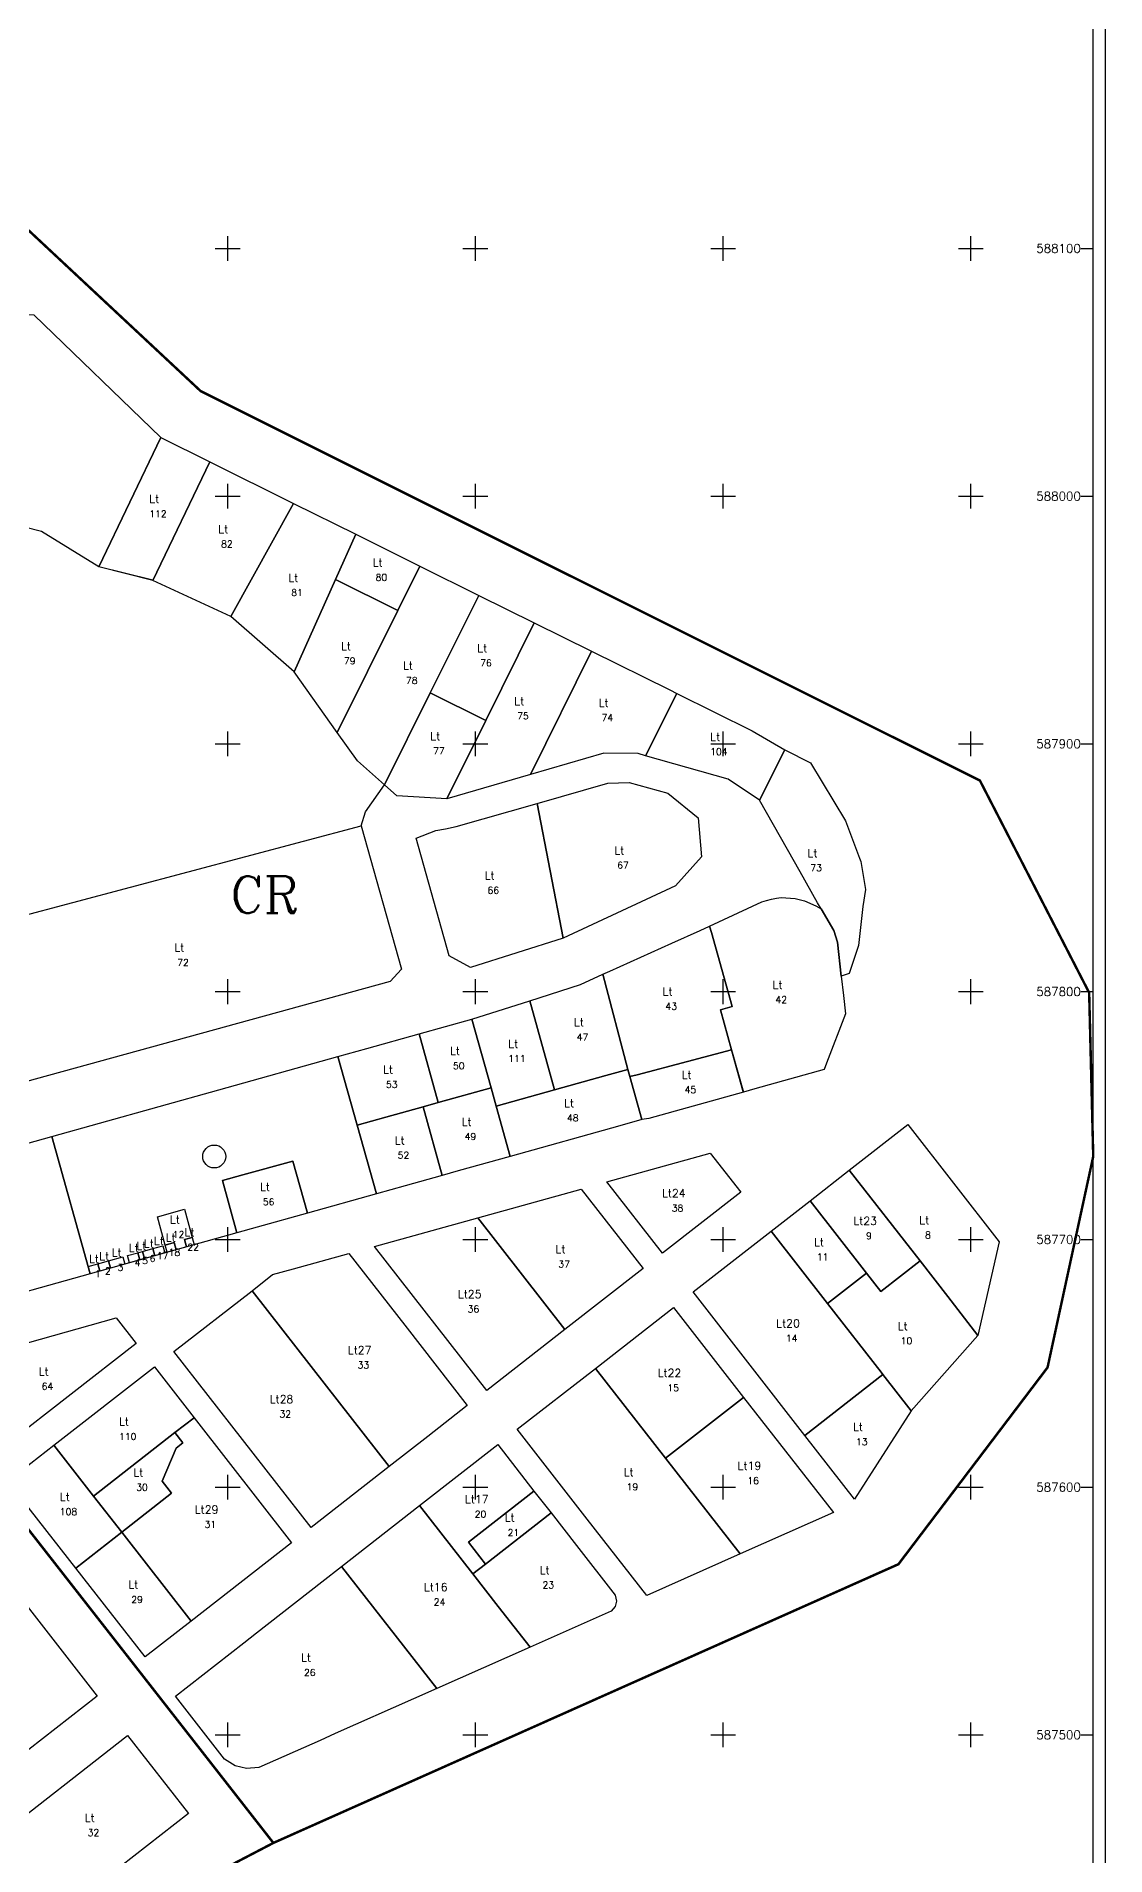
# Model space of a CAD drawing. Extents: x 385562 to 387872, y 587050 to 590157.
# Drawn here: x 387423 to 387854, y 587451 to 588186 of the extents above; entities that cross this region are included whole.
import ezdxf
from ezdxf.enums import TextEntityAlignment as Align

# ---------------------------------------------------------------- set-up
doc = ezdxf.new("R2010")
doc.units = 0
doc.header["$MEASUREMENT"] = 0
for name, color, linetype in [('cartouche', 7, 'CONTINUOUS'), ('croisillon', 7, 'CONTINUOUS'), ('IL', 70, 'CONTINUOUS'), ('ILOT', 70, 'CONTINUOUS'), ('L', 10, 'CONTINUOUS'), ('LOT', 10, 'CONTINUOUS'), ('LS', 7, 'CONTINUOUS'), ('PARCELLE', 160, 'CONTINUOUS'), ('SECTION', 7, 'CONTINUOUS')]:
    doc.layers.add(name, color=color, linetype=linetype)
doc.styles.add('ROMANC', font='romanc.shx', dxfattribs={"height": 10})

msp = doc.modelspace()

# ---------------------------------------------------------------- linework, layer by layer
at = {"layer": 'cartouche'}
for points in [[(385604.73, 587049.5), (387854.45, 587049.5), (387854.45, 590144.27), (385604.73, 590144.27)], [(385609.73, 587054.5), (387849.45, 587054.5), (387849.45, 590139.27), (385609.73, 590139.27)]]:
    msp.add_lwpolyline(points, close=True, dxfattribs=at)
at = {"layer": 'croisillon'}
for p, q in [((387495, 588100), (387505, 588100)), ((387500, 588095), (387500, 588105)), ((387595, 588100), (387605, 588100)), ((387600, 588095), (387600, 588105)), ((387695, 588100), (387705, 588100)), ((387700, 588095), (387700, 588105)), ((387795, 588100), (387805, 588100)), ((387800, 588095), (387800, 588105)), ((387844.45, 588100), (387849.45, 588100)), ((387500, 587995), (387500, 588005)), ((387600, 587995), (387600, 588005)), ((387700, 587995), (387700, 588005)), ((387800, 587995), (387800, 588005)), ((387495, 588000), (387505, 588000)), ((387595, 588000), (387605, 588000)), ((387695, 588000), (387705, 588000)), ((387795, 588000), (387805, 588000)), ((387844.45, 588000), (387849.45, 588000)), ((387500, 587895), (387500, 587905)), ((387600, 587895), (387600, 587905)), ((387700, 587895), (387700, 587905)), ((387800, 587895), (387800, 587905)), ((387495, 587900), (387505, 587900)), ((387595, 587900), (387605, 587900)), ((387695, 587900), (387705, 587900)), ((387795, 587900), (387805, 587900)), ((387844.45, 587900), (387849.45, 587900)), ((387495, 587800), (387505, 587800)), ((387500, 587795), (387500, 587805)), ((387595, 587800), (387605, 587800)), ((387600, 587795), (387600, 587805)), ((387695, 587800), (387705, 587800)), ((387700, 587795), (387700, 587805)), ((387795, 587800), (387805, 587800)), ((387800, 587795), (387800, 587805)), ((387844.45, 587800), (387849.45, 587800)), ((387500, 587695), (387500, 587705)), ((387600, 587695), (387600, 587705)), ((387700, 587695), (387700, 587705)), ((387800, 587695), (387800, 587705)), ((387495, 587700), (387505, 587700)), ((387595, 587700), (387605, 587700)), ((387695, 587700), (387705, 587700)), ((387795, 587700), (387805, 587700)), ((387844.45, 587700), (387849.45, 587700)), ((387495, 587600), (387505, 587600)), ((387500, 587595), (387500, 587605)), ((387595, 587600), (387605, 587600)), ((387600, 587595), (387600, 587605)), ((387695, 587600), (387705, 587600)), ((387700, 587595), (387700, 587605)), ((387795, 587600), (387805, 587600)), ((387800, 587595), (387800, 587605)), ((387844.45, 587600), (387849.45, 587600)), ((387500, 587495), (387500, 587505)), ((387600, 587495), (387600, 587505)), ((387700, 587495), (387700, 587505)), ((387800, 587495), (387800, 587505)), ((387495, 587500), (387505, 587500)), ((387595, 587500), (387605, 587500)), ((387695, 587500), (387705, 587500)), ((387795, 587500), (387805, 587500)), ((387844.45, 587500), (387849.45, 587500))]:
    msp.add_line(p, q, dxfattribs=at)
at = {"layer": 'IL'}
msp.add_lwpolyline([(387429.043, 587741.538), (387448.304, 587746.924), (387496.46, 587760.385), (387544.492, 587773.798), (387552.303, 587746.129), (387560.09, 587718.43), (387532.171, 587710.659), (387526.297, 587731.638), (387506.067, 587726.007), (387497.91, 587723.743), (387503.722, 587702.686), (387463.789, 587691.511), (387444.526, 587686.131)], close=True, dxfattribs=at)
at = {"layer": 'ILOT'}
msp.add_circle((387494.5665, 587733.4645), 4.63, dxfattribs=at)
at = {"layer": 'L'}
for points in [[(387421.8, 588073.2), (387473.07, 588023.74), (387447.96, 587971.45), (387424.81, 587985.68), (387398.31, 587992.474), (387273.015, 587958.117), (387263.7, 587963.5), (387219.197, 588061.99), (387250.4, 588076.184), (387275.377, 588075.767), (387277.477, 588075.733), (387299.374, 588075.374), (387323.37, 588074.94), (387358.408, 588074.322), (387399.79, 588073.59)], [(387473.07, 588023.74), (387492.76, 588013.92), (387469.76, 587966.02), (387469.24, 587966.26), (387447.96, 587971.45)], [(387492.76, 588013.92), (387526.603, 587997.047), (387501.332, 587951.44), (387469.76, 587966.02)], [(387526.603, 587997.047), (387551.685, 587984.602), (387543.504, 587966.334), (387526.828, 587929.095), (387501.332, 587951.44)], [(387551.685, 587984.602), (387577.611, 587971.73), (387568.708, 587953.822), (387543.504, 587966.334)], [(387577.611, 587971.73), (387601.361, 587959.927), (387581.8, 587920.579), (387563.373, 587883.514), (387552.452, 587893.174), (387544.264, 587904.666), (387568.708, 587953.822)], [(387543.504, 587966.334), (387568.708, 587953.822), (387544.264, 587904.666), (387526.828, 587929.095)], [(387601.361, 587959.927), (387623.75, 587948.804), (387604.186, 587909.449), (387581.8, 587920.579)], [(387623.75, 587948.804), (387646.95, 587937.45), (387622.24, 587887.71), (387588.45, 587877.793), (387604.186, 587909.449)], [(387681.31, 587920.39), (387668.72, 587895.22), (387665.73, 587896.08), (387651.92, 587896.23), (387622.24, 587887.71), (387646.95, 587937.45), (387678.51, 587921.78)], [(387604.186, 587909.449), (387588.45, 587877.793), (387568.354, 587879.107), (387563.373, 587883.514), (387581.8, 587920.579)], [(387681.31, 587920.39), (387711.75, 587905.26), (387724.89, 587897.62), (387714.68, 587877.32), (387702.04, 587885.72), (387668.72, 587895.22)], [(387724.89, 587897.62), (387735.24, 587892.42), (387749.37, 587868.9), (387755.13, 587853.87), (387755.63, 587852.56), (387757.49, 587841.21), (387756.45, 587834.33), (387754.69, 587818.65), (387750.92, 587807.31), (387747.72, 587806.29), (387746.228, 587819.948), (387744.654, 587824.694), (387739.541, 587833.393), (387738.12, 587835.81), (387731.12, 587848.34), (387725.96, 587857.44), (387714.68, 587877.32)], [(387624.985, 587876.014), (387653.544, 587884.212), (387662.04, 587884.438), (387677.682, 587880.078), (387689.982, 587870.179), (387691.268, 587854.441), (387680.736, 587842.674), (387635.424, 587821.616)], [(387576.077, 587861.975), (387583.999, 587865.107), (387587.965, 587865.699), (387592.305, 587866.633), (387624.985, 587876.014), (387635.424, 587821.616), (387598.08, 587809.788), (387589.409, 587814.517)], [(387553.927, 587866.872), (387570.154, 587809.108), (387565.565, 587804.15), (387407.477, 587760.7), (387390.79, 587823.611)], [(387694.59, 587826.46), (387715.682, 587836.227), (387717.593, 587836.818), (387719.568, 587837.374), (387721.577, 587837.743), (387723.416, 587838.055), (387725.383, 587837.874), (387729.109, 587837.558), (387732.906, 587836.69), (387737.495, 587834.704), (387739.541, 587833.393), (387744.654, 587824.694), (387746.228, 587819.948), (387747.72, 587806.29), (387748.59, 587798.45), (387749.4, 587791.05), (387741.77, 587771.15), (387740.766, 587768.53), (387712.89, 587760.77), (387708.2, 587759.46), (387708.03, 587760.09), (387703.446, 587776.525), (387698.94, 587792.7), (387703.63, 587794.01), (387695.31, 587823.86)], [(387651.521, 587807), (387654.255, 587808.236), (387679.316, 587819.559), (387690.707, 587824.706), (387694.59, 587826.46), (387695.31, 587823.86), (387703.63, 587794.01), (387698.94, 587792.7), (387703.446, 587776.525), (387685.621, 587771.823), (387665.316, 587766.467), (387662.415, 587765.702), (387661.608, 587768.591)], [(387621.96, 587796.25), (387642.408, 587802.883), (387651.521, 587807), (387661.608, 587768.591), (387652.698, 587766.103), (387631.99, 587760.32)], [(387598.578, 587788.885), (387621.96, 587796.25), (387631.99, 587760.32), (387608.397, 587753.731), (387606.311, 587761.195)], [(387577.273, 587782.935), (387598.578, 587788.885), (387606.311, 587761.195), (387585.006, 587755.245)], [(387544.492, 587773.798), (387556.17, 587777.042), (387577.273, 587782.935), (387585.006, 587755.245), (387578.91, 587753.543), (387563.865, 587749.341), (387552.303, 587746.129)], [(387662.415, 587765.702), (387665.316, 587766.467), (387685.621, 587771.823), (387703.446, 587776.525), (387708.2, 587759.46), (387670.025, 587748.817), (387667.257, 587748.366)], [(387608.397, 587753.731), (387631.99, 587760.32), (387652.698, 587766.103), (387661.608, 587768.591), (387662.415, 587765.702), (387667.257, 587748.366), (387658.348, 587745.878), (387614.045, 587733.505)], [(387578.91, 587753.543), (387585.006, 587755.245), (387606.311, 587761.195), (387608.397, 587753.731), (387614.045, 587733.505), (387593.097, 587727.654), (387586.643, 587725.852)], [(387552.303, 587746.129), (387563.865, 587749.341), (387578.91, 587753.543), (387586.643, 587725.852), (387571.667, 587721.669), (387560.09, 587718.43)], [(387429.043, 587741.538), (387444.526, 587686.131), (387396.368, 587672.684), (387388.578, 587700.561), (387380.89, 587728.072)], [(387750.957, 587727.891), (387774.625, 587746.325), (387811.494, 587698.989), (387802.88, 587661.226), (387790.695, 587677.018), (387779.527, 587691.314)], [(387694.821, 587734.808), (387707.127, 587719.028), (387675.585, 587694.43), (387653.12, 587723.237)], [(387526.297, 587731.638), (387532.171, 587710.659), (387511.946, 587704.967), (387503.722, 587702.686), (387497.91, 587723.743), (387506.067, 587726.007)], [(387750.957, 587727.891), (387779.527, 587691.314), (387763.731, 587679.021), (387757.955, 587686.437), (387735.221, 587715.63)], [(387642.689, 587720.343), (387667.698, 587688.28), (387636.156, 587663.681), (387600.992, 587708.77)], [(387482.51, 587712.194), (387485.707, 587700.763), (387482.625, 587699.901), (387483.433, 587697.012), (387479.196, 587695.827), (387478.388, 587698.716), (387474.824, 587697.72), (387471.628, 587709.151)], [(387735.221, 587715.63), (387757.955, 587686.437), (387742.215, 587674.18), (387719.481, 587703.372)], [(387600.992, 587708.77), (387636.156, 587663.681), (387604.613, 587639.082), (387559.289, 587697.197)], [(387719.481, 587703.372), (387742.215, 587674.18), (387763.811, 587646.445), (387764.52, 587645.51), (387733.01, 587620.87), (387687.919, 587678.793)], [(387469.817, 587696.319), (387470.625, 587693.43), (387466.483, 587692.272), (387465.676, 587695.161)], [(387473.861, 587697.45), (387474.669, 587694.561), (387470.625, 587693.43), (387469.817, 587696.319)], [(387478.388, 587698.716), (387479.196, 587695.827), (387475.632, 587694.83), (387474.824, 587697.72)], [(387485.707, 587700.763), (387486.515, 587697.874), (387483.433, 587697.012), (387482.625, 587699.901)], [(387447.57, 587690.097), (387448.378, 587687.208), (387444.526, 587686.131), (387443.719, 587689.02)], [(387451.904, 587691.309), (387452.712, 587688.42), (387448.378, 587687.208), (387447.57, 587690.097)], [(387457.682, 587692.925), (387458.49, 587690.036), (387452.712, 587688.42), (387451.904, 587691.309)], [(387463.749, 587694.622), (387464.557, 587691.733), (387460.416, 587690.575), (387459.608, 587693.464)], [(387465.676, 587695.161), (387466.483, 587692.272), (387464.557, 587691.733), (387463.749, 587694.622)], [(387509.836, 587679.3), (387518.155, 587685.788), (387526.539, 587688.115), (387548.856, 587694.31), (387571.457, 587665.332), (387596.727, 587632.932), (387580.76, 587620.48), (387565.186, 587608.335), (387539.919, 587640.731)], [(387742.215, 587674.18), (387757.955, 587686.437), (387763.731, 587679.021), (387779.527, 587691.314), (387790.695, 587677.018), (387802.88, 587661.226), (387789.438, 587646.011), (387775.98, 587630.78), (387764.52, 587645.51), (387763.811, 587646.445)], [(387509.836, 587679.3), (387539.919, 587640.731), (387565.186, 587608.335), (387533.645, 587583.738), (387478.293, 587654.699)], [(387388.446, 587649.702), (387455.007, 587668.295), (387463.027, 587658.011), (387410.583, 587617.11), (387393.978, 587638.4)], [(387679.997, 587672.512), (387708.284, 587636.247), (387676.743, 587611.656), (387648.455, 587647.92)], [(387470.407, 587648.549), (387486.438, 587627.988), (387478.69, 587622.05), (387445.88, 587596.35), (387429.84, 587616.91)], [(387648.455, 587647.92), (387676.743, 587611.656), (387706.874, 587573.026), (387669.182, 587556.318), (387645.192, 587587.075), (387616.895, 587623.351)], [(387764.52, 587645.51), (387775.98, 587630.78), (387753.05, 587595.14), (387733.01, 587620.87)], [(387708.284, 587636.247), (387744.567, 587589.733), (387706.874, 587573.026), (387676.743, 587611.656)], [(387478.69, 587622.05), (387481.95, 587617.84), (387479.18, 587615.7), (387473.59, 587602.41), (387477.38, 587597.55), (387457.21, 587581.83), (387445.88, 587596.35)], [(387486.438, 587627.988), (387525.76, 587577.589), (387485.2, 587545.96), (387457.21, 587581.83), (387477.38, 587597.55), (387473.59, 587602.41), (387479.18, 587615.7), (387481.95, 587617.84), (387478.69, 587622.05)], [(387429.84, 587616.91), (387445.88, 587596.35), (387457.21, 587581.83), (387438.63, 587567.34), (387411.26, 587602.42)], [(387609.01, 587617.201), (387623.663, 587598.421), (387597.164, 587577.826), (387604.052, 587568.968), (387598.979, 587565.03), (387577.474, 587592.592)], [(387623.663, 587598.421), (387630.565, 587589.575), (387604.052, 587568.968), (387597.164, 587577.826)], [(387391.935, 587586.55), (387447.302, 587515.597), (387419.708, 587494.065), (387364.341, 587565.018)], [(387577.474, 587592.592), (387598.979, 587565.03), (387609.233, 587551.888), (387622.07, 587535.434), (387584.384, 587518.713), (387545.937, 587567.989)], [(387630.565, 587589.575), (387640.819, 587576.432), (387656.405, 587556.456), (387656.923, 587554.011), (387656.385, 587551.859), (387654.775, 587549.945), (387622.07, 587535.434), (387609.233, 587551.888), (387598.979, 587565.03), (387604.052, 587568.968)], [(387457.21, 587581.83), (387485.2, 587545.96), (387466.62, 587531.47), (387438.63, 587567.34)], [(387545.937, 587567.989), (387584.384, 587518.713), (387574.962, 587514.533), (387543.398, 587500.528), (387537.274, 587497.811), (387512.513, 587486.826), (387507.532, 587486.396), (387502.961, 587487.54), (387498.769, 587490.267), (387478.923, 587515.702), (387506.517, 587537.232), (387511.641, 587541.23), (387538.053, 587561.838)], [(387459.606, 587499.83), (387484.214, 587468.295), (387429.027, 587425.231), (387404.419, 587456.766)]]:
    msp.add_lwpolyline(points, close=True, dxfattribs=at)
msp.add_lwpolyline([(387390.79, 587823.611), (387553.927, 587866.872), (387555.608, 587872.529), (387563.373, 587883.514), (387552.452, 587893.174), (387544.264, 587904.666), (387526.828, 587929.095), (387501.332, 587951.44), (387469.76, 587966.02), (387447.96, 587971.45), (387424.81, 587985.68), (387398.31, 587992.474)], dxfattribs=at)
at = {"layer": 'LS', "const_width": 1}
for points in [[(387341.3, 588221.9), (387411.9, 588114.5), (387489.1, 588042.4), (387803.7, 587885.2), (387847.8, 587799.6), (387849.45, 587733.5), (387831, 587648.3), (387770.8, 587568.9), (387518.45, 587456.4), (387341.6, 587682.7), (387263.7, 587963.5), (387180.2, 588144.2), (387226.7, 588170.2), (387226, 588173.1), (387246.1, 588179.2)], [(387180.2, 588149.2), (387263.7, 587963.5), (387341.6, 587682.7), (387518.45, 587456.4), (387437.4, 587414.1), (387175, 587184.5), (387118.2, 587139.9), (387070.2, 587110.5), (387053.2, 587183.1), (387043.6, 587213), (386864.3, 587443.5), (386865.1, 587704.5), (386867.9, 588082.4), (387033.1, 588081)]]:
    msp.add_lwpolyline(points, close=True, dxfattribs=at)

# ---------------------------------------------------------------- texts
at = {"layer": 'croisillon', "style": 'ROMANC'}
for s, p in [('588100', (387844.45, 588100)), ('588000', (387844.45, 588000)), ('587900', (387844.45, 587900)), ('587800', (387844.45, 587800)), ('587700', (387844.45, 587700)), ('587600', (387844.45, 587600)), ('587500', (387844.45, 587500))]:
    msp.add_text(s, height=3.5, dxfattribs=at).set_placement(p, align=Align.MIDDLE_RIGHT)
at = {"layer": 'LOT', "style": 'ROMANC'}
for s, p in [('Lt', (387470.36, 587998.88)), ('Lt', (387498.1815, 587986.68)), ('Lt', (387560.5575, 587973.212)), ('Lt', (387526.5085, 587967.071)), ('Lt', (387547.768, 587939.5)), ('Lt', (387602.775, 587938.688)), ('Lt', (387572.8125, 587931.622)), ('Lt', (387617.7, 587917.2985)), ('Lt', (387651.775, 587916.58)), ('Lt', (387583.7795, 587903.186)), ('Lt', (387696.805, 587902.855)), ('Lt', (387658.1265, 587857.027)), ('Lt', (387736.085, 587855.955)), ('Lt', (387605.7505, 587846.901)), ('Lt', (387480.472, 587817.786)), ('Lt', (387677.5755, 587800.081)), ('Lt', (387721.995, 587802.7575)), ('Lt', (387641.784, 587787.66)), ('Lt', (387591.792, 587776.065)), ('Lt', (387615.284, 587778.9905)), ('Lt', (387564.749, 587768.532)), ('Lt', (387685.3075, 587766.4455)), ('Lt', (387637.827, 587755.048)), ('Lt', (387596.4775, 587747.5235)), ('Lt', (387569.473, 587739.9865)), ('Lt', (387515.0405, 587721.162)), ('Lt24', (387680.1235, 587718.619)), ('Lt', (387478.6675, 587708.0105)), ('Lt', (387484.57, 587702.8875)), ('Lt23', (387757.374, 587707.456)), ('Lt', (387781.2255, 587707.7755)), ('Lt', (387455.197, 587694.6725)), ('Lt', (387462.0825, 587696.5985)), ('Lt', (387465.116, 587697.447)), ('Lt', (387468.1505, 587698.2955)), ('Lt', (387472.243, 587699.44)), ('Lt', (387477.01, 587700.773)), ('Lt', (387634.345, 587696.012)), ('Lt', (387738.718, 587698.905)), ('Lt', (387446.0485, 587692.114)), ('Lt', (387450.141, 587693.2585)), ('Lt25', (387597.7225, 587677.926)), ('Lt20', (387726.2195, 587666.121)), ('Lt', (387772.5475, 587665.047)), ('Lt27', (387553.2815, 587655.3225)), ('Lt', (387425.7365, 587646.7025)), ('Lt22', (387678.3695, 587646.084)), ('Lt28', (387521.7395, 587635.519)), ('Lt', (387458.139, 587626.4495)), ('Lt', (387754.495, 587624.325)), ('Lt', (387463.915, 587605.94)), ('Lt', (387661.8845, 587606.119)), ('Lt19', (387710.655, 587608.6365)), ('Lt', (387434.235, 587596.125)), ('Lt17', (387600.5685, 587595.1155)), ('Lt29', (387491.485, 587590.974)), ('Lt', (387613.8645, 587587.6945)), ('Lt', (387627.951, 587566.5045)), ('Lt', (387461.915, 587560.65)), ('Lt16', (387584.0035, 587559.6525)), ('Lt', (387531.6535, 587531.1925)), ('Lt', (387444.3165, 587466.5305))]:
    msp.add_text(s, height=3.23, dxfattribs=at).set_placement(p, align=Align.MIDDLE)
at = {"layer": 'PARCELLE', "style": 'ROMANC'}
for s, p in [('112', (387471.86, 587992.88)), ('82', (387499.6815, 587980.68)), ('80', (387562.0575, 587967.212)), ('81', (387528.0085, 587961.071)), ('79', (387549.268, 587933.5)), ('76', (387604.275, 587932.688)), ('78', (387574.3125, 587925.622)), ('75', (387619.2, 587911.2985)), ('74', (387653.275, 587910.58)), ('77', (387585.2795, 587897.186)), ('104', (387698.305, 587896.855)), ('67', (387659.6265, 587851.027)), ('73', (387737.585, 587849.955)), ('66', (387607.2505, 587840.901)), ('72', (387481.972, 587811.786)), ('43', (387679.0755, 587794.081)), ('42', (387723.495, 587796.7575)), ('47', (387643.284, 587781.66)), ('50', (387593.292, 587770.065)), ('111', (387616.784, 587772.9905)), ('53', (387566.249, 587762.532)), ('45', (387686.8075, 587760.4455)), ('48', (387639.327, 587749.048)), ('49', (387597.9775, 587741.5235)), ('52', (387570.973, 587733.9865)), ('56', (387516.5405, 587715.162)), ('38', (387681.6235, 587712.619)), ('12', (387480.1675, 587702.0105)), ('9', (387758.874, 587701.456)), ('8', (387782.7255, 587701.7755)), ('18', (387478.51, 587694.773)), ('22', (387486.07, 587696.8875)), ('2', (387451.641, 587687.2585)), ('3', (387456.697, 587688.6725)), ('4', (387463.5825, 587690.5985)), ('5', (387466.616, 587691.447)), ('6', (387469.6505, 587692.2955)), ('17', (387473.743, 587693.44)), ('37', (387635.845, 587690.012)), ('11', (387740.218, 587692.905)), ('1', (387447.5485, 587686.114)), ('36', (387599.2225, 587671.926)), ('14', (387727.7195, 587660.121)), ('10', (387774.0475, 587659.047)), ('33', (387554.7815, 587649.3225)), ('64', (387427.2365, 587640.7025)), ('15', (387679.8695, 587640.084)), ('32', (387523.2395, 587629.519)), ('110', (387459.639, 587620.4495)), ('13', (387755.995, 587618.325)), ('30', (387465.415, 587599.94)), ('19', (387663.3845, 587600.119)), ('16', (387712.155, 587602.6365)), ('108', (387435.735, 587590.125)), ('31', (387492.985, 587584.974)), ('20', (387602.0685, 587589.1155)), ('21', (387615.3645, 587581.6945)), ('29', (387463.415, 587554.65)), ('23', (387629.451, 587560.5045)), ('24', (387585.5035, 587553.6525)), ('26', (387533.1535, 587525.1925)), ('32', (387445.8165, 587460.5305))]:
    msp.add_text(s, height=2.73, dxfattribs=at).set_placement(p, align=Align.MIDDLE)
at = {"layer": 'SECTION', "style": 'ROMANC'}
msp.add_text('CR', height=15.015, dxfattribs=at).set_placement((387514.825, 587839.15), align=Align.MIDDLE)

doc.saveas('drawing.dxf')
